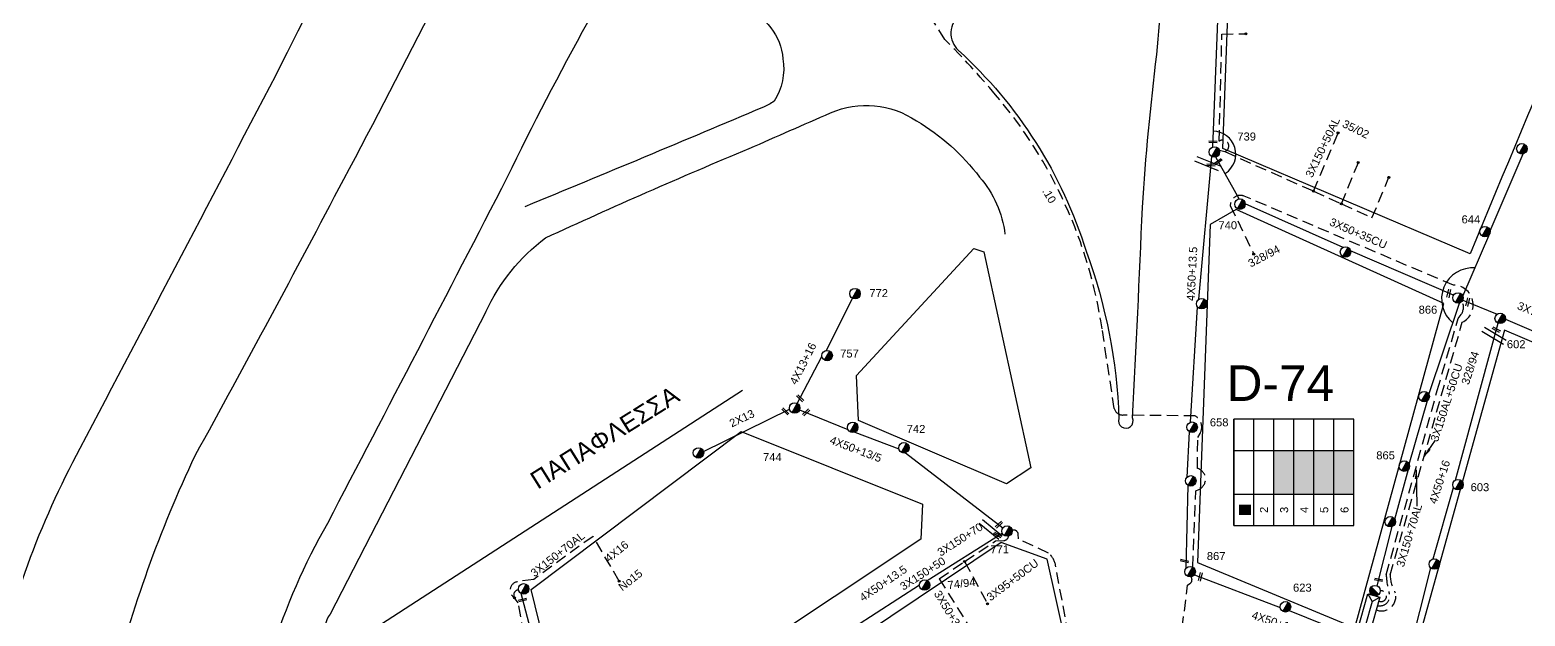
# Model space of a CAD drawing. Header units: millimetres. Extents: x 4486 to 5741, y 824 to 1856.
# Drawn here: x 4907.2 to 5243.5, y 1067.1 to 1199 of the extents above; entities that cross this region are included whole.
import ezdxf
from ezdxf.enums import TextEntityAlignment as Align

# ---------------------------------------------------------------- set-up
doc = ezdxf.new("R2010")
doc.units = ezdxf.units.MM
doc.linetypes.add('DASHED', pattern=[19.05, 12.7, -6.35])
for name, color, linetype in [('Ασφαλειοκιβώτια Χ.Τ 6 αναχωρήσεων', 7, 'Continuous'), ('Γέφυρες Εναερίου Δικτύου', 7, 'Continuous'), ('Γυμνά εναέρια ΧΤ (3Φ)   3x50+35CU', 7, 'Continuous'), ('Γυμνά εναέρια ΧΤ και ΦΟΠ (3Φ)   4x16+16AL', 7, 'Continuous'), ('Γυμνά εναέρια ΧΤ και ΦΟΠ (3Φ)   4x50+16AL', 7, 'Continuous'), ('Εναέρια παροχή ΧΤ 4x16', 7, 'SYN_LINE'), ('Επιγραφές - Σχήματα', 7, 'Continuous'), ('Καλώδια ΧΤ   3x150+50AL', 7, 'DASHED'), ('Καλώδια ΧΤ   3x150+70AL', 7, 'DASHED'), ('Καλώδια ΧΤ   3x150AL+50CU', 7, 'DASHED'), ('Καλώδια ΧΤ   3x48+38+16.5', 7, 'DASHED'), ('Καλώδια ΧΤ   3X70+50+13.5', 7, 'Continuous'), ('Καλώδια ΧΤ   3x95+50CU', 7, 'DASHED'), ('Καλώδια ΧΤ   4x13', 7, 'DASHED'), ('Καλώδια ΧΤ   4x50+13.5', 7, 'Continuous'), ('Μηχανική τομή', 7, 'Continuous'), ('Στύλος ΦΜ', 7, 'Continuous'), ('Στύλος ΦΜ @ 1', 7, 'Continuous'), ('Συνδέσεις', 7, 'Continuous'), ('Συνεστραμμένα ΧΤ   3x70+54.6+25AL', 7, 'SYN_LINE'), ('Τομή', 7, 'Continuous'), ('Υποσταθμός εναέριος 2 στύλων', 7, 'Continuous'), ('Υποσταθμός πόλεως', 7, 'Continuous'), ('Υπόβαθρο ΔΕΗ', 7, 'Continuous'), ('Υπόγεια Καλώδια Δικτύου ΧΤ   .10', 7, 'DASHED')]:
    doc.layers.add(name, color=color, linetype=linetype)
doc.styles.get("Standard").update_dxf_attribs({"font": 'ARIAL.TTF'})
doc.linetypes.add('SYN_LINE', pattern='A,0.5,-0.0001,["/\\/\\/\\/",Standard,S=0.1,R=0,X=0,Y=-0.05],-0.25', length=0.7501)
doc.dimstyles.new('ISO-25', dxfattribs={"dimtxt": 2.5, "dimasz": 2.5, "dimexe": 1.25, "dimexo": 0.625, "dimtad": 1, "dimtxsty": 'Standard', "dimcen": 2.5, "dimadec": 0, "dimazin": 0, "dimtfac": 1, "dimtmove": 0, "dimatfit": 3, "dimfxl": 1, "dimarcsym": 0})

# ---------------------------------------------------------------- blocks, each defined once
blk = doc.blocks.new('ΥΠΑΡΧΩΝ ΤΣΙΜΕΝΤΕΝΙΟΣ ΣΤΥΛΟΣ')
at = {"layer": 'Στύλος ΦΜ'}
blk.add_hatch(color=7, dxfattribs=at).paths.add_polyline_path([(-1.29, -2.28, 0.574793), (2.62, 0, 0.268822), (1.3, 2.27)])
at = {"layer": 'Στύλος ΦΜ', "color": 7}
blk.add_line((-1.29, -2.28), (1.3, 2.27), dxfattribs=at)
blk.add_circle((0, 0), 2.62, dxfattribs=at)
at = {"layer": 'Στύλος ΦΜ', "flags": 4}
for tag, p in [('ΑΡΙΘΜΟΣ', (-4.68, 8.05)), ('ΤΥΠΟΣ', (-4.91, 3.03))]:
    blk.add_attdef(tag, p, '', height=4, dxfattribs=at)
blk = doc.blocks.new('ΥΠΟΣΤΑΘΜΟΣ ΕΝΑΕΡΙΟΣ ΕΠΙ 2 ΣΤΥΛΩΝ')
at = {"layer": 'Υποσταθμός εναέριος 2 στύλων', "linetype": 'Continuous'}
for points in [[(-11.97, -2.11, 0.574793), (-8.45, -0.07, 0.268822), (-9.64, 1.98)], [(9.68, -2.15, 0.574793), (13.19, -0.1, 0.268822), (12.01, 1.95)]]:
    blk.add_hatch(color=256, dxfattribs=at).paths.add_polyline_path(points)
for p, q in [((-11.97, -2.11), (-9.64, 1.98)), ((9.68, -2.15), (12.01, 1.95))]:
    blk.add_line(p, q, dxfattribs=at)
for centre in [(-10.81, -0.07), (10.84, -0.1)]:
    blk.add_circle(centre, 2.36, dxfattribs=at)
at = {"layer": 'Υποσταθμός πόλεως', "linetype": 'Continuous', "ltscale": 40}
blk.add_lwpolyline([(-8.57, 2.82), (8.57, 2.82), (8.57, -2.82), (-8.57, -2.82)], close=True, dxfattribs=at)
for points in [[(-5.75, 0), (-8.57, 2.82)], [(-8.57, -2.82), (-5.75, 0)], [(-5.75, 0), (5.75, 0)], [(5.75, 0), (8.57, 2.82)], [(8.57, -2.82), (5.75, 0)]]:
    blk.add_lwpolyline(points, dxfattribs=at)
at = {"layer": 'Υποσταθμός εναέριος 2 στύλων', "ltscale": 40, "flags": 1}
for tag, p in [('ΜΕΤΑΣΧΗΜΑΤΙΣΜΟΣ', (14.09, 2.51)), ('ΙΣΧΥΣ', (14.07, -0.28)), ('ΑΡΙΘΜΟΣ', (14.19, -3))]:
    blk.add_attdef(tag, p, '', height=1.8, dxfattribs=at)
blk = doc.blocks.new('ΑΣΦΑΛΕΙΟΚΙΒΩΤΙΟ ΥΠΟΣΤΑΘΜΟΥ 6 ΑΝΑΧΩΡΗΣΕΩΝ')
at = {"layer": 'Ασφαλειοκιβώτια Χ.Τ 6 αναχωρήσεων', "ltscale": 40}
for p, q in [((-23.91, 27), (23.91, 27)), ((-9.83, 27), (-9.83, -27)), ((9.83, 27), (9.83, -27)), ((-23.91, 18), (23.91, 18)), ((-23.91, 9), (23.91, 9)), ((-23.91, 0), (23.91, 0)), ((-23.91, -9), (23.91, -9)), ((-23.91, -18), (23.91, -18))]:
    blk.add_line(p, q, dxfattribs=at)
at = {"layer": 'Ασφαλειοκιβώτια Χ.Τ 6 αναχωρήσεων'}
blk.add_lwpolyline([(-23.91, -27), (23.91, -27), (23.91, 27), (-23.91, 27)], close=True, dxfattribs=at)
for s, p in [('1', (-18.23, 20.26)), ('2', (-18.23, 11.69)), ('3', (-18.23, 2.62)), ('4', (-18.23, -6.41)), ('5', (-18.23, -15.42)), ('6', (-18.23, -24.55))]:
    blk.add_text(s, height=3.6, dxfattribs=at).set_placement(p)
at = {"layer": 'Ασφαλειοκιβώτια Χ.Τ 6 αναχωρήσεων', "ltscale": 40}
for tag, height, p in [('ΟΝΟΜΑ', 5, (-0.27, 31.68)), ('ΚΕΙΜΕΝΟ 1', 2, (16.95, 22.41)), ('ΚΕΙΜΕΝΟ 2', 2, (16.95, 13.71)), ('ΚΕΙΜΕΝΟ 3', 2, (16.95, 4.31)), ('ΚΕΙΜΕΝΟ 4', 2, (16.95, -4.67)), ('ΚΕΙΜΕΝΟ 5', 2, (16.95, -13.51)), ('ΚΕΙΜΕΝΟ 6', 2, (16.95, -22.43)), ('ΣΧ', 2, (-0.21, -29.21))]:
    blk.add_attdef(tag, text='', height=height, dxfattribs=at).set_placement(p, align=Align.MIDDLE_CENTER)
blk = doc.blocks.new('ΤΟΜΗ')
at = {"layer": 'Τομή', "ltscale": 40}
for p, q in [((-5.68, 0), (5.68, 0)), ((5.68, -2.33), (-5.68, -2.33))]:
    blk.add_line(p, q, dxfattribs=at)
blk = doc.blocks.new('ΜΗΧΑΝΙΚΗ ΤΟΜΗ')
at = {"layer": 'Μηχανική τομή', "ltscale": 40}
for p, q in [((-1.89, 0.78), (1.89, 0.78)), ((1.89, 0), (-1.89, 0))]:
    blk.add_line(p, q, dxfattribs=at)
blk = doc.blocks.new('_ΣΥΝΔΕΣΗ')
at = {"layer": 'Συνδέσεις', "linetype": 'SYN_LINE', "ltscale": 40}
blk.add_hatch(color=256, dxfattribs=at).paths.add_polyline_path([(0.5, -0.01, 1), (-0.5, -0.01, 1)])
at = {"layer": 'Συνδέσεις'}
blk.add_circle((0, -0.01), 0.5, dxfattribs=at)

msp = doc.modelspace()

# ---------------------------------------------------------------- hatches: boundary and pattern name
at = {"layer": 'Ασφαλειοκιβώτια Χ.Τ 6 αναχωρήσεων', "ltscale": 0.2}
for color, points in [(62, [(5186.99, 1104.35), (5186.99, 1094.52), (5191.49, 1094.52), (5191.49, 1104.35)]), (6, [(5191.49, 1104.35), (5191.49, 1094.52), (5195.99, 1094.52), (5195.99, 1104.35)]), (2, [(5195.99, 1104.35), (5195.99, 1094.52), (5200.49, 1094.52), (5200.49, 1104.35)]), (27, [(5200.49, 1104.35), (5200.49, 1094.52), (5204.99, 1094.52), (5204.99, 1104.35)]), (5, [(5181.81, 1089.87), (5181.81, 1092.17), (5179.1, 1092.17), (5179.1, 1089.87)])]:
    msp.add_hatch(color=color, dxfattribs=at).paths.add_polyline_path(points)

# ---------------------------------------------------------------- linework, layer by layer
at = {"layer": 'Γέφυρες Εναερίου Δικτύου', "color": 2, "linetype": 'DASHED', "ltscale": 0.2}
for points in [[(5174.71, 1171.91), (5175.91, 1171.61), (5195.89, 1162.74), (5202.18, 1159.89), (5209.04, 1156.71), (5212.84, 1165.84)], [(5202.18, 1159.89), (5205.97, 1169.18)]]:
    msp.add_lwpolyline(points, dxfattribs=at)
at = {"layer": 'Γέφυρες Εναερίου Δικτύου', "color": 30, "linetype": 'DASHED', "ltscale": 0.2}
msp.add_lwpolyline([(5141.4, 1059.46), (5137.87, 1078.58, 0.176654), (5136.28, 1081.29), (5129.57, 1084.48), (5129.48, 1085.55, 0.486299), (5128.11, 1086.44, 2.042779)], format="xyb", dxfattribs=at)
at = {"layer": 'Γυμνά εναέρια ΧΤ (3Φ)   3x50+35CU', "color": 2, "ltscale": 0.2}
for points in [[(5173.22, 1172.65), (5174.45, 1202.99)], [(5179.16, 1160.97), (5173.94, 1170.41)], [(5202.52, 1150.07), (5180.54, 1159.87)], [(5227.4, 1139.35), (5204.23, 1149.29)]]:
    msp.add_lwpolyline(points, dxfattribs=at)
at = {"layer": 'Γυμνά εναέρια ΧΤ (3Φ)   3x50+35CU', "color": 2, "linetype": 'DASHED', "ltscale": 0.2}
msp.add_lwpolyline([(5111.7, 1075.54), (5119.28, 1063.43)], dxfattribs=at)
at = {"layer": 'Γυμνά εναέρια ΧΤ και ΦΟΠ (3Φ)   4x16+16AL', "color": 30, "linetype": 'Continuous', "ltscale": 0.2}
for points in [[(5086.39, 1126.9), (5092.19, 1138.65)], [(5079.78, 1114.97), (5085.34, 1125.51)]]:
    msp.add_lwpolyline(points, dxfattribs=at)
at = {"layer": 'Γυμνά εναέρια ΧΤ και ΦΟΠ (3Φ)   4x50+16AL', "ltscale": 0.2}
for points in [[(5227.81, 1097.72), (5237.42, 1133.01)], [(5222.78, 1079.98), (5227.39, 1096.07)], [(5217.32, 1058.32), (5222.25, 1077.99)]]:
    msp.add_lwpolyline(points, dxfattribs=at)
at = {"layer": 'Γυμνά εναέρια ΧΤ και ΦΟΠ (3Φ)   4x50+16AL', "color": 5, "ltscale": 0.2}
for points in [[(5169.09, 1076.42), (5188.4, 1069.09)], [(5190.39, 1068.37), (5205.62, 1062.23)]]:
    msp.add_lwpolyline(points, dxfattribs=at)
at = {"layer": 'Εναέρια παροχή ΧΤ 4x16', "color": 133, "linetype": 'DASHED', "ltscale": 0.2}
msp.add_lwpolyline([(5039.74, 1075.01), (5033.84, 1085.07)], dxfattribs=at)
at = {"layer": 'Επιγραφές - Σχήματα', "color": 2, "linetype": 'DASHED', "ltscale": 0.2}
msp.add_lwpolyline([(5174.67, 1173.94), (5175.29, 1198.06), (5180.65, 1198.14)], dxfattribs=at)
at = {"layer": 'Επιγραφές - Σχήματα', "ltscale": 0.2}
for centre, radius, start, end in [((5173.25, 1171.05), 5.16, 303.3712, 89.6514), ((5231.67, 1138.49), 6.98, 84.8624, 230.4565)]:
    msp.add_arc(centre, radius, start, end, dxfattribs=at)
at = {"layer": 'Επιγραφές - Σχήματα', "color": 2, "linetype": 'DASHED', "ltscale": 0.2}
msp.add_arc((5175.5, 1172.89), 1.34, 288.219, 127.9693, dxfattribs=at)
at = {"layer": 'Καλώδια ΧΤ   3x150+50AL', "color": 2, "ltscale": 0.2}
msp.add_lwpolyline([(5195.89, 1162.74), (5201.43, 1175.83)], dxfattribs=at)
at = {"layer": 'Καλώδια ΧΤ   3x150+70AL', "color": 2, "ltscale": 0.2}
msp.add_lwpolyline([(5210.25, 1069.42), (5210.88, 1069.44, 0.49532), (5212.93, 1072.29, -0.067838), (5212.25, 1076.41), (5223.72, 1117.86), (5228.39, 1134.06), (5229.07, 1134.98, 0.29045), (5229.28, 1137.93, -1.671938)], format="xyb", dxfattribs=at)
at = {"layer": 'Καλώδια ΧΤ   3x150+70AL', "color": 133, "ltscale": 0.2}
for points in [[(5033.84, 1085.07), (5020.53, 1075.4), (5016.84, 1074.86, 0.721639), (5016.2, 1071.27, 8.826084)], [(5038.16, 987.43), (5036.42, 987.8), (5035.9, 992.07), (5027.47, 1028.01), (5024.92, 1040.08), (5023.87, 1040.92, -0.341384), (5023, 1044.48), (5020.22, 1055.66), (5018.36, 1063.21), (5016.99, 1070.1), (5016.2, 1071.27, -0.596645), (5017.09, 1073, -9.458525)]]:
    msp.add_lwpolyline(points, format="xyb", dxfattribs=at)
at = {"layer": 'Καλώδια ΧΤ   3x150AL+50CU', "color": 27, "ltscale": 0.2}
for points in [[(5227.35, 1141.56), (5180.29, 1161.6, 0.544748), (5177.17, 1159.49), (5182.46, 1148.57)], [(5229.35, 1133.22, 0.797417), (5227.35, 1141.56)], [(5210, 1068.53, 0.625945), (5214.27, 1072.4, -0.13231), (5213.12, 1076.4), (5229.35, 1133.22)]]:
    msp.add_lwpolyline(points, format="xyb", dxfattribs=at)
at = {"layer": 'Καλώδια ΧΤ   3x48+38+16.5', "color": 6, "linetype": 'Continuous', "ltscale": 0.2}
for points in [[(5235.59, 1153.81), (5243.02, 1171.11)], [(5229.48, 1139.14), (5235.51, 1153.17)], [(5221.83, 1117.01), (5228.71, 1137.56)], [(5217.41, 1101.28), (5221.53, 1115.62)], [(5214.17, 1088.94), (5217.28, 1100.19)], [(5210.22, 1073.91), (5213.57, 1087.26)]]:
    msp.add_lwpolyline(points, dxfattribs=at)
at = {"layer": 'Καλώδια ΧΤ   3x48+38+16.5', "color": 6, "linetype": 'DASHED', "ltscale": 0.2}
msp.add_arc((5211.1, 1071.61), 1.21, 243.3414, 100.0849, dxfattribs=at)
at = {"layer": 'Καλώδια ΧΤ   3X70+50+13.5', "color": 30, "linetype": 'Continuous', "ltscale": 0.2}
for points in [[(5080.3, 1113.53), (5091.18, 1109.1)], [(5092.76, 1108.53), (5102.62, 1104.74)], [(5104.14, 1103.87), (5126.03, 1086.99)]]:
    msp.add_lwpolyline(points, dxfattribs=at)
at = {"layer": 'Καλώδια ΧΤ   3x95+50CU', "color": 2, "ltscale": 0.2}
msp.add_lwpolyline([(5117.42, 1079.4), (5122.55, 1069.91)], dxfattribs=at)
at = {"layer": 'Καλώδια ΧΤ   4x13', "color": 30, "linetype": 'Continuous', "ltscale": 0.2}
msp.add_lwpolyline([(5058.7, 1104.15), (5078.05, 1113.69)], dxfattribs=at)
at = {"layer": 'Καλώδια ΧΤ   4x50+13.5', "color": 5, "ltscale": 0.2}
for points in [[(5170.12, 1138.41), (5173.02, 1170.51)], [(5168.21, 1110.74), (5169.78, 1136.72)], [(5167.27, 1077.91), (5167.71, 1096.53)]]:
    msp.add_lwpolyline(points, dxfattribs=at)
at = {"layer": 'Καλώδια ΧΤ   4x50+13.5', "color": 154, "ltscale": 0.2}
msp.add_lwpolyline([(5167.45, 1098.38), (5167.99, 1108.59)], dxfattribs=at)
at = {"layer": 'Καλώδια ΧΤ   4x50+13.5', "color": 2, "linetype": 'Continuous', "ltscale": 0.2}
for points in [[(5109, 1075.14), (5125.86, 1085.82)], [(5087.81, 1061.54), (5107.24, 1074.18)], [(5022.52, 1053.75), (5017.66, 1072.23)]]:
    msp.add_lwpolyline(points, dxfattribs=at)
at = {"layer": 'Καλώδια ΧΤ   4x50+13.5', "color": 2, "linetype": 'DASHED', "ltscale": 0.2}
msp.add_lwpolyline([(5111.7, 1075.54), (5117.42, 1079.4), (5124.35, 1084.04), (5126.23, 1084.12, 0.376436), (5127.29, 1085.13, 4.362737)], format="xyb", dxfattribs=at)
at = {"layer": 'Συνεστραμμένα ΧΤ   3x70+54.6+25AL', "color": 2, "ltscale": 10}
msp.add_lwpolyline([(5229.44, 1138.18), (5237.18, 1135.05)], dxfattribs=at)
at = {"layer": 'Συνεστραμμένα ΧΤ   3x70+54.6+25AL', "color": 2, "ltscale": 20}
msp.add_lwpolyline([(5239.04, 1133.95), (5255.22, 1127.05)], dxfattribs=at)
at = {"layer": 'Υπόβαθρο ΔΕΗ', "ltscale": 0.2}
for points in [[(5138.15, 1381.58), (5118.54, 1340.67), (5112.47, 1327.36, 0.133501), (5108.84, 1297.19, 0.062345), (5118.12, 1268.98, -0.080075), (5125.03, 1241.62, -0.09065), (5121.89, 1214.68, -0.097631), (5116.45, 1202.46, 0.467275), (5116.03, 1194.37, -0.133336), (5144.77, 1149.19, -0.079285), (5152.1, 1111.58, 1.463569), (5155.17, 1111.71, 0.002979), (5157.41, 1159.06, -0.013759), (5160.62, 1193.44, 0.012858), (5164.53, 1249.55, -0.003491), (5165.3, 1318, -0.076282), (5168.37, 1334.41, 0.006246), (5177.72, 1383.64)], [(5033.02, 1328.71, -0.000751), (5001.3, 1267.92, -0.005597), (4963.89, 1191.57, -0.001309), (4918.45, 1104.84, 0.071105), (4898.64, 1050.96, 0.046429), (4884.46, 960.27, -0.000029), (4877.42, 904.33, -0.033052), (4864.5, 848.58, 2.551334)], [(4944.38, 1103.27, 0.00467), (4977.79, 1165.39, 0.010894), (5017.91, 1244.99, -0.003154), (5054.31, 1311.13, 0.149903)], [(4922.39, 850.38, 0.052154), (4936.66, 913.72, -0.007898), (4948.6, 989.37, -0.025937), (4955.28, 1028.58, -0.105265), (4974.17, 1088.05, 0.00137), (5014.56, 1165.81, -0.014137), (5032.7, 1200.78, -0.057124), (5052.04, 1205.47, -0.086908), (5067.82, 1203.87, -0.29277), (5076.55, 1192.52, -0.184431), (5074.58, 1182.95, -0.05588), (5072.15, 1181.63, -0.002463), (5018.52, 1159.22, 0.338958)], [(5009.76, 1135.57, -0.125735), (5023.16, 1152.21, -0.009266), (5068.98, 1172.33, -0.000155), (5087.28, 1180.36, -0.253976), (5106.59, 1178.57, -0.096314), (5120.8, 1165.87, -0.153101), (5126.47, 1153.03, -1.12596)], [(5009.76, 1135.57), (4974.69, 1067.58, 0.838009), (4979.93, 1061.27), (5067.45, 1117.96)], [(4887.17, 849.56, 0.080852), (4900.36, 900.95, 0.016057), (4909.77, 977.64, -0.02669), (4916.73, 1017.25, -0.062898), (4925.68, 1051.06, -0.048947), (4944.38, 1103.27, 0.027574)]]:
    msp.add_lwpolyline(points, format="xyb", dxfattribs=at)
msp.add_lwpolyline([(5231.09, 1148.63), (5175.47, 1172.34), (5177.87, 1236.33), (5223.08, 1311.49), (5286.7, 1272.84)], dxfattribs=at)
for points in [[(5225.19, 1137.44), (5178.52, 1158.62), (5172.64, 1155.19), (5169.79, 1079.18), (5205.16, 1064.47)], [(5093.54, 1111.14), (5093.12, 1121.25), (5119.5, 1149.81), (5121.77, 1149.1), (5132.3, 1100.46), (5126.83, 1096.91)], [(5248.05, 1047.15), (5282.48, 1112.89), (5238.85, 1131.46), (5218.74, 1059.2)], [(5029.85, 1032.7), (5019.94, 1073.15), (5067.14, 1108.68), (5107.92, 1092.32), (5107.56, 1084.41)], [(5042.08, 985), (5128.55, 1042.3), (5142.33, 1051.37), (5135.96, 1079.96), (5125.62, 1083.68), (5032.78, 1021.39)]]:
    msp.add_lwpolyline(points, close=True, dxfattribs=at)
msp.add_arc((10084.45, -857.84), 5251.76, 156.23436, 157.53889, dxfattribs=at)
at = {"layer": 'Υπόγεια Καλώδια Δικτύου ΧΤ   .10', "color": 5, "ltscale": 0.2}
for points in [[(5168.73, 1078.14), (5169.41, 1095.31), (5170.11, 1095.63, 0.701004), (5169.76, 1100.36), (5169.86, 1107.3), (5170.37, 1108.21, 0.41765), (5169.24, 1112.17), (5153, 1112.34, -0.332502), (5151.08, 1113.81), (5148.35, 1131.76, 0.139139), (5124.38, 1184.43, 0.019578), (5112.97, 1196.85), (5101.74, 1214.59, 0.136298), (5096.97, 1218.91, 0.037149), (5089.83, 1221.84, -0.222738), (5067.19, 1251.44), (5060.84, 1251.2)], [(5181.62, 1032.83), (5171.55, 1029.38), (5167.76, 1042.84), (5164.89, 1053.16), (5167.58, 1074.07), (5168.1, 1074.45, 0.399868), (5168.38, 1075.96, 9.312554)]]:
    msp.add_lwpolyline(points, format="xyb", dxfattribs=at)

# ---------------------------------------------------------------- block references
at = {"layer": 'Ασφαλειοκιβώτια Χ.Τ 6 αναχωρήσεων', "xscale": 0.5, "yscale": 0.5, "zscale": 0.5, "rotation": 90}
msp.add_blockref('ΑΣΦΑΛΕΙΟΚΙΒΩΤΙΟ ΥΠΟΣΤΑΘΜΟΥ 6 ΑΝΑΧΩΡΗΣΕΩΝ', (5191.49, 1099.44), dxfattribs=at)
at = {"layer": 'Μηχανική τομή'}
for p, xscale, yscale, zscale, rotation in [((5173.28, 1174.01), 0.5000000000004127, 0.5000000000004127, 0.5000000000004127, 176.56465689756), ((5172.82, 1168.82), 0.5000000000004127, 0.5000000000004127, 0.5000000000004127, 176.56465689756), ((5174.36, 1169.53), 0.5000000000004063, 0.5000000000004063, 0.5000000000004063, 214.7173515428948), ((5226.13, 1139.77), 0.5000000000003367, 0.5000000000003367, 0.5000000000003367, 256.3459602610951), ((5230.34, 1137.82), 0.5000000000003367, 0.5000000000003367, 0.5000000000003367, 256.3459602610951), ((5237.08, 1131.75), 0.500000000000618, 0.500000000000618, 0.500000000000618, 152.1065547772458), ((5080.57, 1116.27), 0.5000000000003901, 0.5000000000003901, 0.5000000000003901, 135.864105037822), ((5077.22, 1113.31), 0.5000000000003901, 0.5000000000003901, 0.5000000000003901, 135.864105037822), ((5081.64, 1113.12), 0.500000000000397, 0.500000000000397, 0.500000000000397, 223.7813030373034), ((5125, 1087.84), 0.500000000000397, 0.500000000000397, 0.500000000000397, 223.7813030373034), ((5124.93, 1085.56), 0.5000000000004317, 0.5000000000004317, 0.5000000000004317, 150.9291537608532), ((5166.91, 1079.71), 0.5000000000002748, 0.5000000000002748, 0.5000000000002748, 167.9373440811906), ((5170.22, 1076.02), 0.5000000000001562, 0.5000000000001562, 0.5000000000001562, 256.2525210269297), ((5210.57, 1075.5), 0.5000000000002748, 0.5000000000002748, 0.5000000000002748, 167.9373440811906), ((5017.96, 1070.95), 0.5000000000004248, 0.5000000000004248, 0.5000000000004248, 193.8034844487461)]:
    msp.add_blockref('ΜΗΧΑΝΙΚΗ ΤΟΜΗ', p, dxfattribs=dict(at, xscale=xscale, yscale=yscale, zscale=zscale, rotation=rotation))
at = {"layer": 'Στύλος ΦΜ @ 1', "ltscale": 40}
ref = msp.add_blockref('ΥΠΑΡΧΩΝ ΤΣΙΜΕΝΤΕΝΙΟΣ ΣΤΥΛΟΣ', (5173.6, 1171.53), dxfattribs=dict(at, xscale=0.4499999999998181, yscale=0.4499999999998181, zscale=0.4499999999998181))
ref.add_attrib('ΤΥΠΟΣ', '739', (5178.75, 1174.12), dxfattribs={"layer": 'Στύλος ΦΜ', "height": 1.8, "flags": 4})
at = {"layer": 'Στύλος ΦΜ @ 1', "ltscale": 40, "xscale": 0.4499999999998181, "yscale": 0.4499999999998181, "zscale": 0.4499999999998181}
for p in [(5242.75, 1172.25), (5203.08, 1149.04), (5170.73, 1137.4), (5220.76, 1116.51), (5092.25, 1109.59), (5057.56, 1103.84), (5168.29, 1097.55), (5213.14, 1088.36), (5223.06, 1078.84), (5018.24, 1073.26), (5108.41, 1074.11)]:
    msp.add_blockref('ΥΠΑΡΧΩΝ ΤΣΙΜΕΝΤΕΝΙΟΣ ΣΤΥΛΟΣ', p, dxfattribs=at)
at = {"layer": 'Στύλος ΦΜ @ 1', "ltscale": 40}
ref = msp.add_blockref('ΥΠΑΡΧΩΝ ΤΣΙΜΕΝΤΕΝΙΟΣ ΣΤΥΛΟΣ', (5179.36, 1159.81), dxfattribs=dict(at, xscale=0.4499999999998181, yscale=0.4499999999998181, zscale=0.4499999999998181))
ref.add_attrib('ΤΥΠΟΣ', '740', (5174.5, 1154.16), dxfattribs={"layer": 'Στύλος ΦΜ', "height": 1.8, "flags": 4})
ref = msp.add_blockref('ΥΠΑΡΧΩΝ ΤΣΙΜΕΝΤΕΝΙΟΣ ΣΤΥΛΟΣ', (5234.42, 1153.63), dxfattribs=dict(at, xscale=0.4499999999998181, yscale=0.4499999999998181, zscale=0.4499999999998181))
ref.add_attrib('ΤΥΠΟΣ', '644', (5229.18, 1155.48), dxfattribs={"layer": 'Στύλος ΦΜ', "height": 1.8, "flags": 4})
ref = msp.add_blockref('ΥΠΑΡΧΩΝ ΤΣΙΜΕΝΤΕΝΙΟΣ ΣΤΥΛΟΣ', (5092.77, 1139.67), dxfattribs=dict(at, xscale=0.4499999999998181, yscale=0.4499999999998181, zscale=0.4499999999998181))
ref.add_attrib('ΤΥΠΟΣ', '772', (5095.98, 1138.89), dxfattribs={"layer": 'Στύλος ΦΜ', "height": 1.8, "flags": 4})
ref = msp.add_blockref('ΥΠΑΡΧΩΝ ΤΣΙΜΕΝΤΕΝΙΟΣ ΣΤΥΛΟΣ', (5228.39, 1138.7), dxfattribs=dict(at, xscale=0.4499999999998181, yscale=0.4499999999998181, zscale=0.4499999999998181))
ref.add_attrib('ΤΥΠΟΣ', '866', (5219.53, 1135.16), dxfattribs={"layer": 'Στύλος ΦΜ', "height": 1.8, "flags": 4})
ref = msp.add_blockref('ΥΠΑΡΧΩΝ ΤΣΙΜΕΝΤΕΝΙΟΣ ΣΤΥΛΟΣ', (5237.87, 1134.1), dxfattribs=dict(at, xscale=0.4499999999998181, yscale=0.4499999999998181, zscale=0.4499999999998181))
ref.add_attrib('ΑΡΙΘΜΟΣ', '602', (5239.37, 1127.39), dxfattribs={"layer": 'Στύλος ΦΜ', "height": 1.8, "flags": 4})
ref = msp.add_blockref('ΥΠΑΡΧΩΝ ΤΣΙΜΕΝΤΕΝΙΟΣ ΣΤΥΛΟΣ', (5086.5, 1125.73), dxfattribs=dict(at, xscale=0.4499999999998181, yscale=0.4499999999998181, zscale=0.4499999999998181))
ref.add_attrib('ΤΥΠΟΣ', '757', (5089.43, 1125.3), dxfattribs={"layer": 'Στύλος ΦΜ', "height": 1.8, "flags": 4})
ref = msp.add_blockref('ΥΠΑΡΧΩΝ ΤΣΙΜΕΝΤΕΝΙΟΣ ΣΤΥΛΟΣ', (5079.19, 1113.94), dxfattribs=dict(at, xscale=0.4499999999998181, yscale=0.4499999999998181, zscale=0.4499999999998181))
ref.add_attrib('ΤΥΠΟΣ', '744', (5072.08, 1101.99), dxfattribs={"layer": 'Στύλος ΦΜ', "height": 1.8, "flags": 4})
ref = msp.add_blockref('ΥΠΑΡΧΩΝ ΤΣΙΜΕΝΤΕΝΙΟΣ ΣΤΥΛΟΣ', (5103.77, 1104.99), dxfattribs=dict(at, xscale=0.4499999999998181, yscale=0.4499999999998181, zscale=0.4499999999998181))
ref.add_attrib('ΤΥΠΟΣ', '742', (5104.39, 1108.33), dxfattribs={"layer": 'Στύλος ΦΜ', "height": 1.8, "flags": 4})
ref = msp.add_blockref('ΥΠΑΡΧΩΝ ΤΣΙΜΕΝΤΕΝΙΟΣ ΣΤΥΛΟΣ', (5168.58, 1109.62), dxfattribs=dict(at, xscale=0.4499999999998181, yscale=0.4499999999998181, zscale=0.4499999999998181))
ref.add_attrib('ΤΥΠΟΣ', '658', (5172.57, 1109.82), dxfattribs={"layer": 'Στύλος ΦΜ', "height": 1.8, "flags": 4})
ref = msp.add_blockref('ΥΠΑΡΧΩΝ ΤΣΙΜΕΝΤΕΝΙΟΣ ΣΤΥΛΟΣ', (5216.31, 1100.86), dxfattribs=dict(at, xscale=0.4499999999998181, yscale=0.4499999999998181, zscale=0.4499999999998181))
ref.add_attrib('ΤΥΠΟΣ', '865', (5210, 1102.4), dxfattribs={"layer": 'Στύλος ΦΜ', "height": 1.8, "flags": 4})
ref = msp.add_blockref('ΥΠΑΡΧΩΝ ΤΣΙΜΕΝΤΕΝΙΟΣ ΣΤΥΛΟΣ', (5228.38, 1096.69), dxfattribs=dict(at, xscale=0.4499999999998181, yscale=0.4499999999998181, zscale=0.4499999999998181))
ref.add_attrib('ΤΥΠΟΣ', '603', (5231.22, 1095.23), dxfattribs={"layer": 'Στύλος ΦΜ', "height": 1.8, "flags": 4})
ref = msp.add_blockref('ΥΠΑΡΧΩΝ ΤΣΙΜΕΝΤΕΝΙΟΣ ΣΤΥΛΟΣ', (5126.95, 1086.26), dxfattribs=dict(at, xscale=0.4499999999998181, yscale=0.4499999999998181, zscale=0.4499999999998181))
ref.add_attrib('ΤΥΠΟΣ', '771', (5123.21, 1081.25), dxfattribs={"layer": 'Στύλος ΦΜ', "height": 1.8, "flags": 4})
ref = msp.add_blockref('ΥΠΑΡΧΩΝ ΤΣΙΜΕΝΤΕΝΙΟΣ ΣΤΥΛΟΣ', (5168.14, 1077.12), dxfattribs=dict(at, xscale=0.4499999999998181, yscale=0.4499999999998181, zscale=0.4499999999998181))
ref.add_attrib('ΤΥΠΟΣ', '867', (5171.89, 1079.74), dxfattribs={"layer": 'Στύλος ΦΜ', "height": 1.8, "flags": 4})
ref = msp.add_blockref('ΥΠΑΡΧΩΝ ΤΣΙΜΕΝΤΕΝΙΟΣ ΣΤΥΛΟΣ', (5189.57, 1069.22), dxfattribs=dict(at, xscale=0.4499999999998181, yscale=0.4499999999998181, zscale=0.4499999999998181))
ref.add_attrib('ΤΥΠΟΣ', '623', (5191.28, 1072.63), dxfattribs={"layer": 'Στύλος ΦΜ', "height": 1.8, "flags": 4})
at = {"layer": 'Συνδέσεις', "xscale": 0.4499999999998181, "yscale": 0.4499999999998181, "zscale": 0.4499999999998181}
for p in [(5180.65, 1198.13), (5201.4, 1175.83), (5205.95, 1169.18), (5212.81, 1165.84), (5195.87, 1162.74), (5202.15, 1159.9), (5182.43, 1148.58), (5117.42, 1079.4), (5039.74, 1075.01), (5016.2, 1071.27), (5122.55, 1069.9)]:
    msp.add_blockref('_ΣΥΝΔΕΣΗ', p, dxfattribs=at)
at = {"layer": 'Τομή'}
for p, xscale, yscale, zscale, rotation in [((5172.28, 1169.47), 0.5000000000000063, 0.5000000000000063, 0.5000000000000063, 338.2170910167945), ((5236.78, 1130.68), 0.500000000000024, 0.500000000000024, 0.500000000000024, 328.9013033395926), ((5123.61, 1087.08), 0.4999999999999937, 0.4999999999999937, 0.4999999999999937, 320.8190702580655)]:
    msp.add_blockref('ΤΟΜΗ', p, dxfattribs=dict(at, xscale=xscale, yscale=yscale, zscale=zscale, rotation=rotation))
at = {"layer": 'Υποσταθμός εναέριος 2 στύλων', "xscale": 0.4999999999999999, "yscale": 0.4999999999999999, "zscale": 0.4999999999999999, "rotation": 254.358705190846}
msp.add_blockref('ΥΠΟΣΤΑΘΜΟΣ ΕΝΑΕΡΙΟΣ ΕΠΙ 2 ΣΤΥΛΩΝ', (5208.29, 1067.63), dxfattribs=at)

# ---------------------------------------------------------------- texts
at = {"layer": 'Γυμνά εναέρια ΧΤ (3Φ)   3x50+35CU', "ltscale": 0.2}
for rotation, p in [(336.5716, (5205.97, 1153.23)), (301.4534, (5114.79, 1066.78))]:
    msp.add_text('3X50+35CU', height=1.8, rotation=rotation, dxfattribs=at).set_placement(p, align=Align.MIDDLE)
at = {"layer": 'Γυμνά εναέρια ΧΤ και ΦΟΠ (3Φ)   4x50+16AL', "ltscale": 0.2}
msp.add_text('4X50+16AL', height=1.8, rotation=341.7584, dxfattribs=at).set_placement((5188.37, 1065.4), align=Align.MIDDLE)
at = {"layer": 'Γυμνά εναέρια ΧΤ και ΦΟΠ (3Φ)   4x50+16AL', "ltscale": 0.2, "insert": (5221.8, 1092.76), "char_height": 1.8, "width": 6.948, "attachment_point": 1, "rotation": 71.9737}
msp.add_mtext('4Χ50+16', dxfattribs=at)
at = {"layer": 'Εναέρια παροχή ΧΤ 4x16', "ltscale": 20}
msp.add_text('4X16', height=1.8, rotation=39.0092, dxfattribs=at).set_placement((5039.17, 1081.7), align=Align.MIDDLE)
at = {"layer": 'Επιγραφές - Σχήματα', "ltscale": 0.2, "attachment_point": 1}
for s, insert, char_height, width, rotation in [('35/02', (5202.98, 1178.88), 1.8, 6.948, 333.7242), ('328/94', (5180.93, 1147.11), 1.8, 6.948, 27.872), ('4Χ13+16', (5077.96, 1119.84), 1.8, 17.1555, 62.952), ('328/94', (5229.08, 1119.58), 1.8, 6.948, 71.9737), ('ΠΑΠΑΦΛΕΣΣΑ', (5019.27, 1098.92), 4, 29.1423, 32.0396), ('2Χ13', (5064.28, 1111.18), 1.8, 17.1555, 25.2496), ('Νο15', (5039.32, 1074.09), 1.8, 6.948, 38.1768), ('74/94', (5113.49, 1074.96), 1.8, 6.948, 7.217)]:
    msp.add_mtext(s, dxfattribs=dict(at, insert=insert, char_height=char_height, width=width, rotation=rotation))
at = {"layer": 'Επιγραφές - Σχήματα', "ltscale": 0.2, "insert": (5176.33, 1123.53), "char_height": 8, "width": 50.8867, "attachment_point": 1}
msp.add_mtext('D-74', dxfattribs=at)
at = {"layer": 'Καλώδια ΧΤ   3x150+50AL', "ltscale": 0.2}
msp.add_text('3X150+50AL', height=1.8, rotation=64.3769, dxfattribs=at).set_placement((5197.94, 1172.58), align=Align.MIDDLE)
at = {"layer": 'Καλώδια ΧΤ   3x150+50AL', "ltscale": 0.2, "insert": (5102.65, 1074.34), "char_height": 1.8, "width": 6.948, "attachment_point": 1, "rotation": 32.6915}
msp.add_mtext('3Χ150+50', dxfattribs=at)
at = {"layer": 'Καλώδια ΧΤ   3x150+70AL', "ltscale": 0.2}
for rotation, p in [(73.4165, (5217.4, 1085.27)), (38.1311, (5025.87, 1081.05))]:
    msp.add_text('3X150+70AL', height=1.8, rotation=rotation, dxfattribs=at).set_placement(p, align=Align.MIDDLE)
at = {"layer": 'Καλώδια ΧΤ   3x150+70AL', "ltscale": 0.2, "insert": (5111.04, 1082), "char_height": 1.8, "width": 6.948, "attachment_point": 1, "rotation": 32.6915}
msp.add_mtext('3Χ150+70', dxfattribs=at)
at = {"layer": 'Καλώδια ΧΤ   3x150AL+50CU', "ltscale": 0.2}
msp.add_text('3X150AL+50CU', height=1.8, rotation=72.1056, dxfattribs=at).set_placement((5225.8, 1115.19), align=Align.MIDDLE)
at = {"layer": 'Καλώδια ΧΤ   3x95+50CU', "ltscale": 0.2}
msp.add_text('3X95+50CU', height=1.8, rotation=36.8441, dxfattribs=at).set_placement((5128.2, 1075.27), align=Align.MIDDLE)
at = {"layer": 'Καλώδια ΧΤ   4x50+13.5', "ltscale": 0.2}
for rotation, p in [(87.1143, (5168.55, 1144.13)), (34.2069, (5099.09, 1074.51))]:
    msp.add_text('4X50+13.5', height=1.8, rotation=rotation, dxfattribs=at).set_placement(p, align=Align.MIDDLE)
at = {"layer": 'Καλώδια ΧΤ   4x50+13.5', "ltscale": 0.2, "insert": (5087.55, 1107.7), "char_height": 1.8, "width": 6.948, "attachment_point": 1, "rotation": 339.2782}
msp.add_mtext('4Χ50+13/5', dxfattribs=at)
at = {"layer": 'Συνεστραμμένα ΧΤ   3x70+54.6+25AL', "ltscale": 20}
msp.add_text('3X70+54.6+25AL', height=1.8, rotation=337.5762, dxfattribs=at).set_placement((5250.91, 1133.37), align=Align.MIDDLE)
at = {"layer": 'Υπόγεια Καλώδια Δικτύου ΧΤ   .10', "ltscale": 0.2}
msp.add_text('.10', height=1.8, rotation=300.759, dxfattribs=at).set_placement((5136.46, 1161.73), align=Align.MIDDLE)

# ---------------------------------------------------------------- leaders
at = {"layer": 'Επιγραφές - Σχήματα', "ltscale": 40}
for points in [[(5220.86, 1103.08), (5223.35, 1106.68)], [(5218.94, 1100), (5219.13, 1091.86)]]:
    msp.add_leader(points, dimstyle='ISO-25', override={"dimasz": 2, "dimtad": 0}, dxfattribs=at)

doc.saveas('drawing.dxf')
